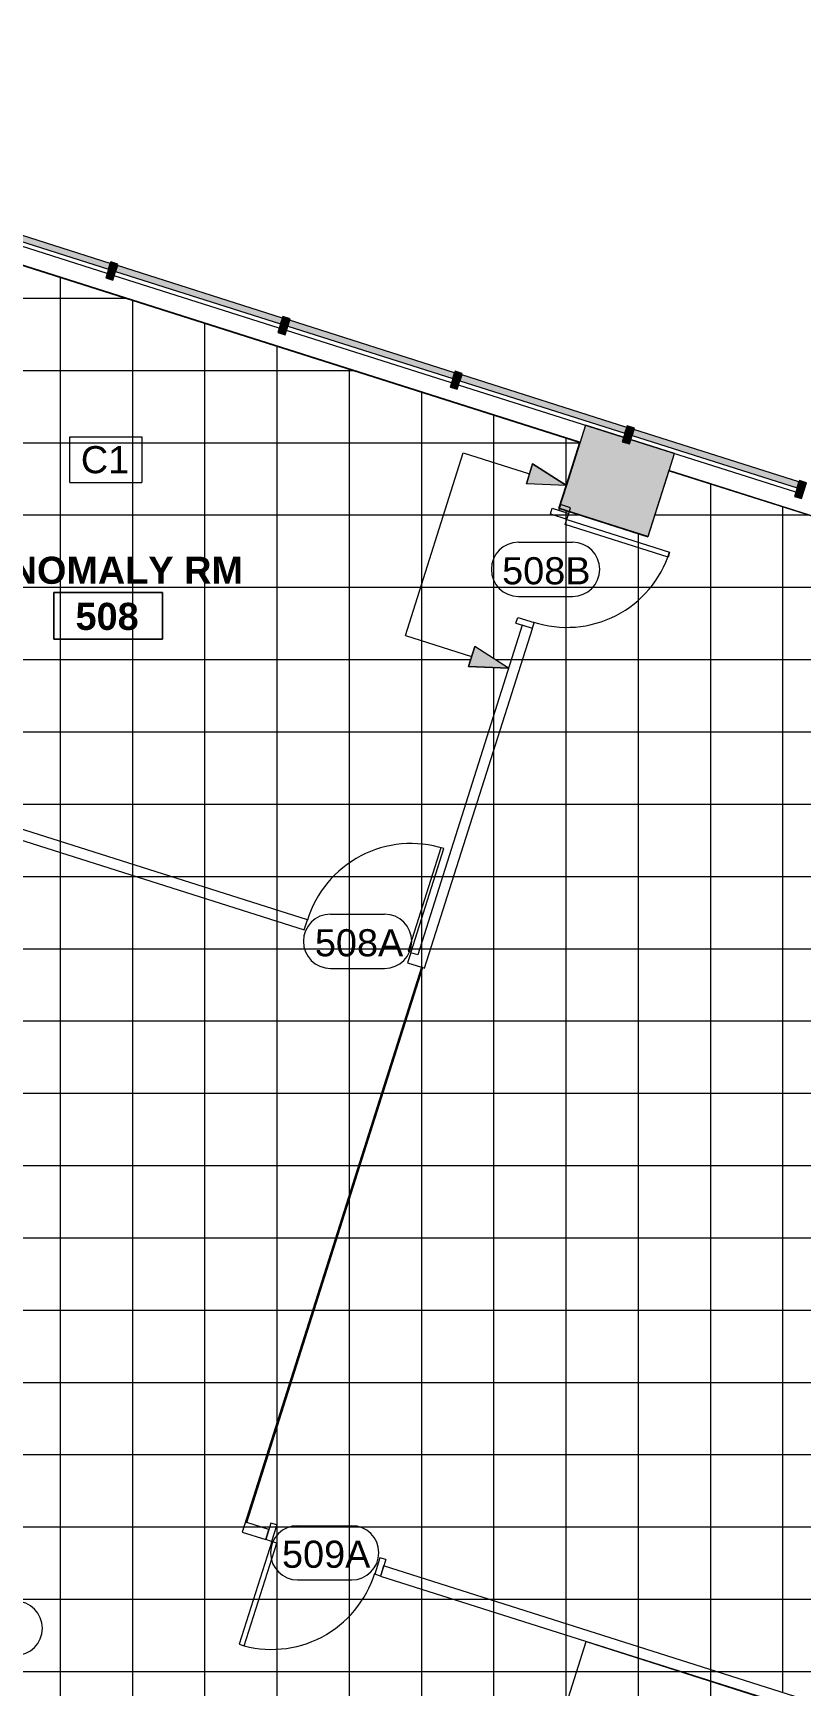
# Model space of a CAD drawing. Header units: inches. Extents: x 381 to 2249, y -1781 to -36.
# Drawn here: x 889 to 1144, y -634 to -85 of the extents above; entities that cross this region are included whole.
import ezdxf

# ---------------------------------------------------------------- set-up
doc = ezdxf.new("R2010")
doc.units = ezdxf.units.IN
doc.header["$MEASUREMENT"] = 0
for name, color, linetype, lineweight in [('A-ANNO-KEYN', 231, 'Continuous', 9), ('A-ANNO-NOTE', 131, 'Continuous', 9), ('A-AREA-IDEN', 2, 'Continuous', 9), ('A-COLS', 52, 'Continuous', 13), ('A-DETL', 90, 'Continuous', 9), ('A-DETL-GENF', 92, 'Continuous', 9), ('A-DETL-THIN', 151, 'Continuous', 9), ('A-DOOR', 31, 'Continuous', 13), ('A-DOOR-FRAM', 31, 'Continuous', 20), ('A-DOOR-IDEN', 31, 'Continuous', 9), ('A-GLAZ-CURT', 52, 'Continuous', 13), ('A-GLAZ-CWMG', 51, 'Continuous', 13), ('A-WALL', 113, 'Continuous', 13), ('I-WALL', 2, 'Continuous', 13)]:
    doc.layers.add(name, color=color, linetype=linetype, lineweight=lineweight)
doc.styles.add('Arial', font='arial.ttf', dxfattribs={"height": 9})
doc.styles.add('Swis721 Lt BT', font='swissl.ttf', dxfattribs={"height": 9})
doc.styles.add('Swis721 Lt BT_B', font='', dxfattribs={"height": 9})
doc.styles.get('Swis721 Lt BT_B').set_extended_font_data('Swis721 Lt BT', bold=True)
pattern_1 = [(0, (-470.073, 619.15), (0, 24), []), (90, (-470.073, 619.15), (-24, 1e-15), [])]

# ---------------------------------------------------------------- blocks, each defined once
blk = doc.blocks.new('Rectangular Mullion - 2_5_ x 5_ rectangular-5019624-Level 5 CONSTRUCTION')
at = {"layer": 'A-GLAZ-CWMG', "lineweight": 9}
blk.add_hatch(color=7, dxfattribs=at).paths.add_polyline_path([(-2.5, 2.75), (-2.5, -2.75), (0, -2.75), (0, 2.75), (-1.59, 2.75)], flags=0)
at = {"layer": 'A-GLAZ-CWMG', "color": 8, "lineweight": 20}
for p, q in [((0, 2.75), (-2.5, 2.75)), ((-2.5, 2.75), (-2.5, -2.75)), ((0, -2.75), (0, 2.75)), ((-2.5, -2.75), (0, -2.75))]:
    blk.add_line(p, q, dxfattribs=at)
blk = doc.blocks.new('System Panel - Glazed 2-5037066-Level 5 CONSTRUCTION')
at = {"layer": 'A-GLAZ-CURT', "lineweight": 9}
blk.add_hatch(color=7, dxfattribs=at).paths.add_polyline_path([(28.75, 0.25), (28.75, 2.25), (-28.75, 2.25), (-28.75, 0.25), (9.79, 0.25)], flags=0)
at = {"layer": 'A-GLAZ-CURT', "color": 8, "lineweight": 20}
for p, q in [((28.75, 2.25), (-28.75, 2.25)), ((-28.75, 2.25), (-28.75, 0.25)), ((-28.75, 0.25), (28.75, 0.25)), ((28.75, 0.25), (28.75, 2.25))]:
    blk.add_line(p, q, dxfattribs=at)
blk = doc.blocks.new('System Panel - Glazed 2-5026264-Level 5 CONSTRUCTION')
at = {"layer": 'A-GLAZ-CURT', "lineweight": 9}
blk.add_hatch(color=7, dxfattribs=at).paths.add_polyline_path([(28.75, 0.25), (28.75, 2.25), (-28.75, 2.25), (-28.75, 0.25), (22.85, 0.25)], flags=0)
at = {"layer": 'A-GLAZ-CURT', "color": 8, "lineweight": 20}
for p, q in [((28.75, 2.25), (-28.75, 2.25)), ((-28.75, 2.25), (-28.75, 0.25)), ((-28.75, 0.25), (28.75, 0.25)), ((28.75, 0.25), (28.75, 2.25))]:
    blk.add_line(p, q, dxfattribs=at)
blk = doc.blocks.new('Walls 65 - Walls 3-5097582-Level 5 CONSTRUCTION')
at = {"layer": 'A-WALL', "lineweight": 9}
for p, q in [((59.48, -2393.57), (59.48, -2185.52)), ((53.49, -2351.3), (53.49, -2408.8)), ((53.49, -2411.3), (53.49, -2468.8)), ((59.48, -2424.65), (59.48, -2424.58)), ((59.48, -2633.56), (59.48, -2424.65)), ((53.49, -2471.3), (53.49, -2528.8)), ((53.49, -2531.3), (53.49, -2588.8)), ((53.49, -2591.3), (53.49, -2648.8))]:
    blk.add_line(p, q, dxfattribs=at)
blk = doc.blocks.new('Columns 67 - Columns 4-5528806-Level 5 CONSTRUCTION')
at = {"layer": 'A-COLS', "lineweight": 9}
blk.add_hatch(color=7, dxfattribs=at).paths.add_polyline_path([(1404.97, -852.62), (1412.08, -830.75), (1412.16, -830.75), (1413.98, -825.15), (1384.49, -815.57), (1378, -835.52), (1377.99, -835.55), (1375.55, -843.06), (1382.43, -845.3)], flags=0)
at = {"layer": 'A-COLS', "color": 8, "lineweight": 20}
for p, q in [((1384.49, -815.57), (1378, -835.52)), ((1413.98, -825.15), (1384.49, -815.57)), ((1412.15, -830.77), (1413.98, -825.15)), ((1405.05, -852.64), (1412.15, -830.77)), ((1377.99, -835.55), (1375.55, -843.06)), ((1375.55, -843.06), (1375.52, -843.15)), ((1375.52, -843.15), (1404.98, -852.72)), ((1405.02, -852.73), (1405.04, -852.64))]:
    blk.add_line(p, q, dxfattribs=at)
blk = doc.blocks.new('Single Flush - OTJ_SOLIDFLUSH_ALUM-5770998-Level 5 CONSTRUCTION')
at = {"layer": 'A-DOOR', "lineweight": 20}
for p, q in [((16.15625, 37.5625), (16.15625, 1.75)), ((17.90625, 37.5625), (16.15625, 37.5625)), ((17.90625, 1.75), (17.90625, 37.5625)), ((16.15625, 1.75), (17.90625, 1.75))]:
    blk.add_line(p, q, dxfattribs=at)
at = {"layer": 'A-DOOR', "lineweight": 9}
blk.add_arc((17.90625, 1.75), 35.8125, 90, 180.5, dxfattribs=at)
at = {"layer": 'A-DOOR-FRAM'}
for p, q in [((-20, -4), (-20, 1.75)), ((-20, 1.75), (-18, 1.75)), ((-18, -4), (-18, 1.75)), ((18.000004, -4), (18.000004, 1.75)), ((18.000004, 1.75), (20.000004, 1.75)), ((20.000004, -4), (20.000004, 1.75)), ((-20, -4), (-18, -4)), ((18.000004, -4), (20.000004, -4))]:
    blk.add_line(p, q, dxfattribs=at)
blk = doc.blocks.new('Single Glass Door - Full Rail - Long Handle-5114673-Level 5 CONSTRUCTION')
at = {"layer": 'A-DOOR', "lineweight": 20}
for p, q in [((17, 38), (17, 2)), ((18, 38), (17, 38)), ((18, 2), (18, 38)), ((17, 2), (18, 2))]:
    blk.add_line(p, q, dxfattribs=at)
at = {"layer": 'A-DOOR', "lineweight": 9}
blk.add_arc((18, 2), 36, 90, 180.5, dxfattribs=at)
blk = doc.blocks.new('Single Flush - OTJ_SOLIDFLUSH_ALUM-V11-Level 5 CONSTRUCTION')
at = {"layer": 'A-DOOR', "lineweight": 20}
for p, q in [((16.15625, -1.75), (17.90625, -1.75)), ((16.15625, -37.5625), (16.15625, -1.75)), ((17.90625, -1.75), (17.90625, -37.5625)), ((17.90625, -37.5625), (16.15625, -37.5625))]:
    blk.add_line(p, q, dxfattribs=at)
at = {"layer": 'A-DOOR', "lineweight": 9}
blk.add_arc((17.90625, -1.75), 35.8125, 179.5, 270, dxfattribs=at)
at = {"layer": 'A-DOOR-FRAM'}
for p, q in [((-20, 4), (-20, -1.75)), ((-20, 4), (-18, 4)), ((-18, 4), (-18, -1.75)), ((18.000004, 4), (18.000004, -1.75)), ((18.000004, 4), (20.000004, 4)), ((20.000004, 4), (20.000004, -1.75)), ((-20, -1.75), (-18, -1.75)), ((18.000004, -1.75), (20.000004, -1.75))]:
    blk.add_line(p, q, dxfattribs=at)
blk = doc.blocks.new('Align Symbol - Adjustable-5833640-Level 5 CONSTRUCTION')
at = {"layer": 'A-DETL-GENF'}
for p, q in [((0, 36), (0, 12.91)), ((0, 36), (63.59, 36)), ((63.59, 36), (63.59, 12.91))]:
    blk.add_line(p, q, dxfattribs=at)
blk = doc.blocks.new('Room Tag - Room Name and Number-3379422-Level 5 CONSTRUCTION')
at = {"layer": 'A-AREA-IDEN'}
for p, q in [((-0.1881, -0.1636), (-0.1881, -0.0018)), ((-0.1881, -0.0018), (0.1869, -0.0018)), ((0.1869, -0.0018), (-0.1881, -0.0018)), ((-0.1881, -0.0018), (-0.1881, -0.1636)), ((0.1869, -0.0018), (0.1869, -0.1636)), ((0.1869, -0.1636), (0.1869, -0.0018)), ((0.1869, -0.1636), (-0.1881, -0.1636)), ((-0.1881, -0.1636), (0.1869, -0.1636))]:
    blk.add_line(p, q, dxfattribs=at)
blk = doc.blocks.new('Door Tag - Door Tag-41184-Level 5 CONSTRUCTION')
at = {"layer": 'A-DOOR-IDEN'}
for p, q in [((-0.09375, 0.09375), (0.09375, 0.09375)), ((-0.09375, -0.09375), (0.09375, -0.09375))]:
    blk.add_line(p, q, dxfattribs=at)
for centre, start, end in [((-0.09375, 0), 90, 270), ((0.09375, 0), 270, 90)]:
    blk.add_arc(centre, 0.09375, start, end, dxfattribs=at)
blk = doc.blocks.new('Keynote Tag - Keynote Number - Boxed-135510-Level 5 CONSTRUCTION')
at = {"layer": 'A-ANNO-KEYN'}
for p, q in [((-0.125, -0.0792), (-0.125, 0.0781)), ((-0.125, 0.0781), (0.125, 0.0781)), ((0.125, 0.0781), (0.125, -0.0792)), ((-0.125, -0.0792), (0.125, -0.0792))]:
    blk.add_line(p, q, dxfattribs=at)

msp = doc.modelspace()

# ---------------------------------------------------------------- hatches: boundary and pattern name
at = {"layer": 'A-ANNO-NOTE'}
for points in [[(1066.06, -235.08), (1054.8, -227.88), (1052.71, -234.48), (1066, -235.08)], [(1046.83, -295.7), (1035.57, -288.49), (1033.48, -295.09)]]:
    msp.add_hatch(color=256, dxfattribs=at).paths.add_polyline_path(points, flags=0)
at = {"layer": 'A-DETL-GENF'}
h = msp.add_hatch(dxfattribs=at)
h.set_pattern_fill('FP2_8', color=254, style=0, pattern_type=2)
h.set_pattern_definition(pattern_1)
h.paths.add_polyline_path([(1693.61, -1569.08), (1706.52, -1565.62), (1706.52, -1572.54), (1697.9, -1570.23)], flags=0)
h.paths.add_polyline_path([(1966.79, -1714.89), (2156.27, -1714.89), (2156.27, -1691.16), (2179.45, -1691.16), (2179.44, -1516.48), (2156.27, -1516.48), (2156.29, -1485.24), (2179.45, -1485.24), (2179.45, -1324.3), (2156.29, -1324.3), (2156.29, -1293.32), (2179.45, -1293.32), (2179.45, -1180.35), (2156.29, -1180.35), (2156.29, -1149.41), (2179.45, -1149.41), (2179.45, -805.57), (2173.15, -805.57), (2168.37, -820.66), (2142.16, -812.31), (2152.38, -780.14), (2174.01, -787), (2230.07, -611.24), (2208.83, -604.46), (2215.28, -584.24), (2013.19, -520.11), (2006.81, -540.12), (1980.87, -531.89), (1987.29, -511.65), (1784.64, -447.35), (1777.69, -469.28), (1751.74, -461.04), (1758.7, -439.12), (1555.91, -374.78), (1548.95, -396.7), (1522.98, -388.45), (1529.94, -366.54), (1327.96, -302.46), (1321.01, -324.38), (1291.44, -315), (1298.43, -292.99), (1100.12, -230.07), (1093.1, -252.06), (1063.58, -242.7), (1063.58, -242.61), (1063.54, -242.59), (1065.93, -235.08), (1052.71, -234.48), (1054.8, -227.88), (1065.95, -235.01), (1070.5, -220.67), (871.37, -157.5), (864.38, -179.51), (834.76, -170.08), (841.71, -148.16), (645.34, -85.85), (638.83, -106.37), (570.95, -84.81), (570.95, -100.41), (428.47, -100.41), (428.44, -112.91), (415.97, -112.91), (416.01, -318.91), (443.92, -318.91), (443.92, -350.39), (415.97, -350.39), (416.01, -556.89), (425.98, -556.89), (425.96, -592.8), (416.01, -592.8), (416.01, -799.14), (443.96, -799.14), (443.96, -828.61), (416.01, -828.61), (416.01, -1066.89), (428.3, -1066.89), (428.34, -1079.39), (872.22, -1079.39), (872.22, -1064.69), (901.93, -1064.69), (901.93, -1102.88), (971.1, -1102.88), (971.1, -1319.33), (1027.07, -1319.33), (1027.07, -1421.16), (1185.5, -1421.16), (1185.5, -1393.33), (1212.77, -1393.33), (1212.77, -1133.84), (1190.11, -1133.84), (1190.11, -1104.09), (1215.81, -1104.09), (1215.81, -936.89), (1199.31, -936.89), (1199.31, -936.96), (965.95, -936.96), (965.95, -886.75), (971.3, -886.75), (971.3, -718.53), (964.12, -716.25), (973.16, -687.74), (1001.71, -696.8), (1000.56, -700.43), (1099.69, -731.88), (1130.85, -633.65), (1815.84, -850.98), (1796.65, -911.47), (1682.72, -875.14), (1682.72, -1131.82), (1707.36, -1131.82), (1707.36, -1198.32), (1682.72, -1198.32), (1682.72, -1272.37), (1706.75, -1272.37), (1706.77, -1294.33), (1707.38, -1294.33), (1707.38, -1306.76), (1742.76, -1306.76), (1742.76, -1443.86), (1682.76, -1443.86), (1682.76, -1485.46), (1722.03, -1485.46), (1722, -1514.46), (1693.61, -1514.46), (1693.61, -1691.19), (1707.22, -1691.19), (1707.22, -1714.89), (1915.45, -1714.89), (1915.45, -1691.17), (1947.18, -1691.17), (1947.18, -1714.89)], flags=0)
h.paths.add_polyline_path([(1706.52, -1602.54), (1693.61, -1599.08), (1706.52, -1595.62)], flags=0)
h.paths.add_polyline_path([(993.83, -1096.9), (966.47, -1096.9), (966.47, -1067.65), (993.83, -1067.65)], flags=0)
h.paths.add_polyline_path([(953.56, -1087.5), (953.56, -1080.55), (966.46, -1084.05), (953.7, -1087.47)], flags=0)
h.paths.add_polyline_path([(681.72, -1074.06), (659.47, -1074.06), (659.47, -1050.06), (683.47, -1050.06), (683.47, -1074.06)], flags=0)
h.paths.add_polyline_path([(953.56, -1057.47), (953.56, -1050.55), (966.42, -1054.02), (965.95, -1054.15)], flags=0)
h.paths.add_polyline_path([(1853.12, -1019.06), (1830.23, -1011.8), (1837.53, -988.81), (1860.42, -996.07), (1855.43, -1011.8)], flags=0)
h.paths.add_polyline_path([(705.93, -831.68), (645.56, -831.68), (645.56, -802.15), (706.31, -802.18), (706.31, -829.68), (705.93, -829.68), (705.93, -829.94)], flags=0)
h.paths.add_polyline_path([(1942.16, -749.9), (1941.92, -749.83), (1941.9, -749.87), (1910.46, -739.85), (1923.17, -699.81), (1954.86, -709.87), (1942.16, -749.87)], flags=0)
h.paths.add_polyline_path([(659.64, -587.75), (659.64, -563.75), (683.64, -563.75), (683.64, -587.75)], flags=0)
h.paths.add_polyline_path([(1046.83, -295.7), (1033.48, -295.09), (1035.57, -288.49)], flags=0)
h = msp.add_hatch(dxfattribs=at)
h.set_pattern_fill('FP2_8', color=254, style=0, pattern_type=2)
h.set_pattern_definition(pattern_1)
h.paths.add_polyline_path([(1185.5, -1421.16), (1185.5, -1421.16), (1185.5, -1393.33), (1185.5, -1393.34), (1185.5, -1410.64)], flags=0)
h.paths.add_polyline_path([(1707.38, -1306.76), (1707.38, -1294.33), (1706.77, -1294.33), (1706.75, -1306.76)], flags=0)
h.paths.add_polyline_path([(1046.28, -936.96), (1199.31, -936.96), (1199.31, -936.89), (965.95, -936.89), (965.97, -936.96), (989.57, -936.96)], flags=0)
h.paths.add_polyline_path([(705.93, -829.68), (706.31, -829.68), (706.31, -802.18), (705.93, -802.18), (705.93, -829.51)], flags=0)
h.paths.add_polyline_path([(2168.37, -820.66), (2173.15, -805.57), (2173.02, -805.57), (2168.23, -820.62), (2168.31, -820.64)], flags=0)
h.paths.add_polyline_path([(1942.16, -749.9), (1954.83, -709.86), (1923.16, -699.81), (1918.57, -714.44), (1923.21, -699.88), (1954.66, -709.87), (1941.95, -749.84), (1942.06, -749.87)], flags=0)
h.paths.add_polyline_path([(416.01, -592.89), (416.01, -592.8), (415.98, -592.8), (415.98, -592.89)], flags=0)
h.paths.add_polyline_path([(1093.14, -252.08), (1100.12, -230.07), (1100.05, -230.04), (1093.09, -251.97), (1063.61, -242.61), (1063.58, -242.7), (1093.1, -252.06)], flags=0)
h.paths.add_polyline_path([(864.38, -179.51), (871.37, -157.49), (871.28, -157.46), (864.31, -179.46), (864.31, -179.49)], flags=0)
h.paths.add_polyline_path([(638.83, -106.37), (645.34, -85.85), (645.18, -85.8), (638.67, -106.3), (638.67, -106.32)], flags=0)

# ---------------------------------------------------------------- linework, layer by layer
at = {"layer": 'A-ANNO-NOTE'}
for p, q in [((1052.71, -234.48), (1054.8, -227.88)), ((1054.8, -227.88), (1052.71, -234.48)), ((1054.8, -227.88), (1066.06, -235.08)), ((1066.06, -235.08), (1054.8, -227.88)), ((1066.06, -235.08), (1052.71, -234.48)), ((1066.06, -235.08), (1052.71, -234.48)), ((1035.57, -288.49), (1033.48, -295.09)), ((1033.48, -295.09), (1035.57, -288.49)), ((1046.83, -295.7), (1035.57, -288.49)), ((1046.83, -295.7), (1035.57, -288.49)), ((1033.48, -295.09), (1046.83, -295.7)), ((1046.83, -295.7), (1033.48, -295.09))]:
    msp.add_line(p, q, dxfattribs=at)
at = {"layer": 'A-DETL', "lineweight": 13}
for p, q in [((1042.39, -713.62), (1072.6, -618.89)), ((1072.6, -618.89), (1129.76, -637.12))]:
    msp.add_line(p, q, dxfattribs=at)
at = {"layer": 'A-DETL-THIN'}
for p, q in [((1070.5, -220.67), (871.28, -157.46)), ((1065.95, -235.01), (1070.5, -220.67)), ((1100.05, -230.04), (1093.09, -251.97)), ((1298.43, -292.99), (1100.05, -230.04)), ((1063.54, -242.59), (1065.93, -235.08)), ((1093.09, -251.97), (1063.54, -242.59))]:
    msp.add_line(p, q, dxfattribs=at)
at = {"layer": 'A-WALL'}
for p, q in [((1018.31, -395.1), (1017.84, -394.95)), ((959.37, -579.24), (959.84, -579.39))]:
    msp.add_line(p, q, dxfattribs=at)
at = {"layer": 'I-WALL'}
for p, q in [((1064.07, -241.37), (1063.46, -243.28)), ((1067.4, -242.43), (1064.07, -241.37)), ((1063.46, -243.28), (1066.8, -244.34)), ((1066.8, -244.34), (1067.4, -242.43)), ((1051.37, -281.41), (1016.63, -390.9)), ((1018.9, -395.29), (1054.7, -282.47)), ((1054.7, -282.47), (1051.37, -281.41)), ((980.01, -379.28), (788.38, -318.48)), ((814.5, -330.44), (978.95, -382.61)), ((978.95, -382.61), (980.01, -379.28)), ((1017.84, -394.95), (958.31, -582.57)), ((959.84, -579.39), (1018.31, -395.1)), ((1014.32, -390.17), (1013.27, -393.5)), ((1013.27, -393.5), (1017.84, -394.95)), ((1016.63, -390.9), (1014.32, -390.17)), ((1018.31, -395.1), (1018.9, -395.29)), ((967.19, -581.72), (959.84, -579.39)), ((966.13, -585.05), (967.19, -581.72)), ((958.31, -582.57), (966.13, -585.05)), ((1005.31, -593.81), (1004.25, -597.15)), ((1004.25, -597.15), (1696.73, -816.86)), ((1898.14, -877.09), (1005.31, -593.81))]:
    msp.add_line(p, q, dxfattribs=at)

# ---------------------------------------------------------------- block references
at = {"layer": 'A-ANNO-KEYN', "xscale": 95.99999999999994, "yscale": 95.99999999999994, "zscale": 95.99999999999994}
msp.add_blockref('Keynote Tag - Keynote Number - Boxed-135510-Level 5 CONSTRUCTION', (913.01, -226.41), dxfattribs=at)
at = {"layer": 'A-AREA-IDEN', "xscale": 95.99999999999994, "yscale": 95.99999999999994, "zscale": 95.99999999999994}
msp.add_blockref('Room Tag - Room Name and Number-3379422-Level 5 CONSTRUCTION', (913.85, -270.39), dxfattribs=at)
at = {"layer": 'A-COLS', "lineweight": 9, "rotation": 0.3967009999964257}
msp.add_blockref('Columns 67 - Columns 4-5528806-Level 5 CONSTRUCTION', (-317.75, 590.91), dxfattribs=at)
at = {"layer": 'A-DETL-GENF', "rotation": 72.39670099999746}
msp.add_blockref('Align Symbol - Adjustable-5833640-Level 5 CONSTRUCTION', (1046.83, -295.7), dxfattribs=at)
at = {"layer": 'A-DOOR'}
for name, p, rotation in [('Single Flush - OTJ_SOLIDFLUSH_ALUM-V11-Level 5 CONSTRUCTION', (1059.08, -262.87), 72.39670099999726), ('Single Glass Door - Full Rail - Long Handle-5114673-Level 5 CONSTRUCTION', (996.64, -386.39), 342.3961865743619), ('Single Flush - OTJ_SOLIDFLUSH_ALUM-5770998-Level 5 CONSTRUCTION', (985.72, -589.43), 162.3967009999986)]:
    msp.add_blockref(name, p, dxfattribs=dict(at, rotation=rotation))
at = {"layer": 'A-DOOR-IDEN', "xscale": 95.99999999999994, "yscale": 95.99999999999994, "zscale": 95.99999999999994}
for p in [(1059.08, -262.87), (996.64, -386.39), (985.72, -589.43), (873.97, -614.5)]:
    msp.add_blockref('Door Tag - Door Tag-41184-Level 5 CONSTRUCTION', p, dxfattribs=at)
at = {"layer": 'A-GLAZ-CURT', "lineweight": 9, "rotation": 342.396186574362}
for name, p in [('System Panel - Glazed 2-5026264-Level 5 CONSTRUCTION', (886.41, -154.74)), ('System Panel - Glazed 2-5026264-Level 5 CONSTRUCTION', (943.6, -172.88)), ('System Panel - Glazed 2-5037066-Level 5 CONSTRUCTION', (1000.79, -191.03)), ('System Panel - Glazed 2-5037066-Level 5 CONSTRUCTION', (1057.98, -209.18)), ('System Panel - Glazed 2-5037066-Level 5 CONSTRUCTION', (1115.17, -227.32))]:
    msp.add_blockref(name, p, dxfattribs=at)
at = {"layer": 'A-GLAZ-CWMG', "lineweight": 9, "rotation": 162.396186574362}
for p in [(913.82, -163.43), (971.01, -181.58), (1028.2, -199.73), (1085.39, -217.87), (1142.58, -236.02)]:
    msp.add_blockref('Rectangular Mullion - 2_5_ x 5_ rectangular-5019624-Level 5 CONSTRUCTION', p, dxfattribs=at)
at = {"layer": 'A-WALL', "lineweight": 9, "rotation": 252.3961828634399}
msp.add_blockref('Walls 65 - Walls 3-5097582-Level 5 CONSTRUCTION', (3399.56, -897.34), dxfattribs=at)

# ---------------------------------------------------------------- texts
at = {"layer": 'A-ANNO-KEYN', "insert": (904.72, -221.96), "char_height": 9, "width": 19.695, "attachment_point": 1, "style": 'Arial'}
msp.add_mtext('C1', dxfattribs=at)
at = {"layer": 'A-AREA-IDEN', "char_height": 9, "attachment_point": 1, "style": 'Swis721 Lt BT_B'}
for s, insert, width in [('ANOMALY RM', (871.99, -258.68), 101.202), ('508', (902.96, -274), 25.452)]:
    msp.add_mtext(s, dxfattribs=dict(at, insert=insert, width=width))
at = {"layer": 'A-DOOR-IDEN', "char_height": 9, "attachment_point": 1, "style": 'Swis721 Lt BT'}
for s, insert, width in [('508B', (1044.66, -258.85), 34.542), ('508A', (982.46, -382.37), 33.936), ('509A', (971.54, -585.41), 33.936)]:
    msp.add_mtext(s, dxfattribs=dict(at, insert=insert, width=width))

doc.saveas('drawing.dxf')
